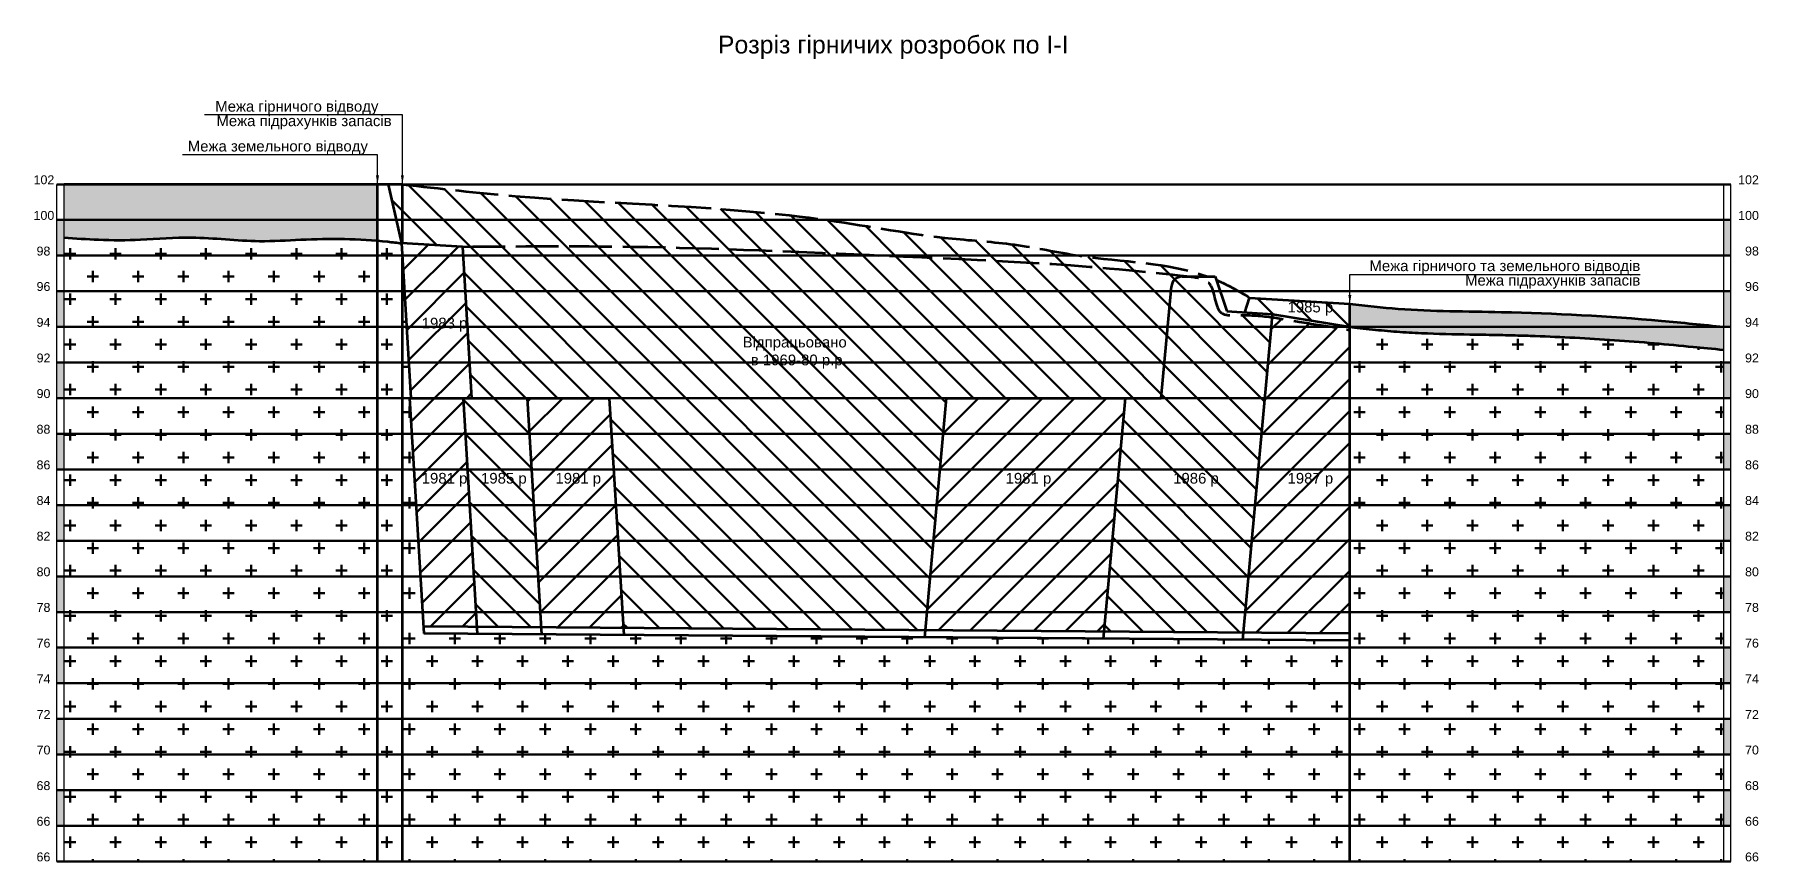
# Model space of a CAD drawing. Header units: millimetres. Extents: x 46 to 660, y -60 to 1067.
# Drawn here: x 175.7 to 659.8, y 835.1 to 1067.1 of the extents above; entities that cross this region are included whole.
import ezdxf

# ---------------------------------------------------------------- set-up
doc = ezdxf.new("R2010")
doc.units = ezdxf.units.MM
doc.linetypes.add('ACAD_ISO02W100', pattern=[15, 12, -3])
for name, color, linetype, lineweight in [('Профиль', 160, 'Continuous', 100), ('Сетка', 254, 'Continuous', 50), ('Штриховка', 60, 'Continuous', 50)]:
    doc.layers.add(name, color=color, linetype=linetype, lineweight=lineweight)
doc.styles.get("Standard").update_dxf_attribs({"font": 'ARIAL.TTF'})
pattern_1 = [(135, (0, 389.6556), (-4.49013, -4.49013), [])]

msp = doc.modelspace()

# ---------------------------------------------------------------- hatches: boundary and pattern name
h = msp.add_hatch(color=256)
h.dxf.hatch_style = 1
h.paths.add_polyline_path([(182, 1015.101), (184, 1015.101), (184, 1005.101), (182, 1005.101)])
h.paths.add_polyline_path([(182, 995.101), (184, 995.101), (184, 985.101), (182, 985.101)])
h.paths.add_polyline_path([(182, 1025.101), (184, 1025.101), (184, 1025.101), (182, 1025.101)])
h = msp.add_hatch(color=256)
h.dxf.hatch_style = 1
h.paths.add_polyline_path([(652, 1015.101), (650, 1015.101), (650, 1005.101), (652, 1005.101)])
h.paths.add_polyline_path([(652, 995.101), (650, 995.101), (650, 985.101), (652, 985.101)])
h.paths.add_polyline_path([(652, 1025.101), (650, 1025.101), (650, 1025.101), (652, 1025.101)])
h = msp.add_hatch(color=256)
h.dxf.hatch_style = 1
h.paths.add_polyline_path([(182, 975.101), (184, 975.101), (184, 965.101), (182, 965.101)])
h.paths.add_polyline_path([(182, 955.101), (184, 955.101), (184, 945.101), (182, 945.101)])
h.paths.add_polyline_path([(182, 935.101), (184, 935.101), (184, 925.101), (182, 925.101)])
h.paths.add_polyline_path([(182, 915.101), (184, 915.101), (184, 905.101), (182, 905.101)])
h.paths.add_polyline_path([(182, 895.101), (184, 895.101), (184, 885.101), (182, 885.101)])
h.paths.add_polyline_path([(182, 875.101), (184, 875.101), (184, 865.101), (182, 865.101)])
h.paths.add_polyline_path([(182, 855.101), (184, 855.101), (184, 845.101), (182, 845.101)])
h = msp.add_hatch(color=256)
h.dxf.hatch_style = 1
h.paths.add_polyline_path([(652, 975.101), (650, 975.101), (650, 965.101), (652, 965.101)])
h.paths.add_polyline_path([(652, 955.101), (650, 955.101), (650, 945.101), (652, 945.101)])
h.paths.add_polyline_path([(652, 935.101), (650, 935.101), (650, 925.101), (652, 925.101)])
h.paths.add_polyline_path([(652, 915.101), (650, 915.101), (650, 905.101), (652, 905.101)])
h.paths.add_polyline_path([(652, 895.101), (650, 895.101), (650, 885.101), (652, 885.101)])
h.paths.add_polyline_path([(652, 875.101), (650, 875.101), (650, 865.101), (652, 865.101)])
h.paths.add_polyline_path([(652, 855.101), (650, 855.101), (650, 845.101), (652, 845.101)])
at = {"layer": 'Штриховка'}
h = msp.add_hatch(dxfattribs=at)
h.set_pattern_fill('AR-CONC', color=256, scale=0.05)
h.set_pattern_definition([(50, (0, 389.6556), (9.109233, -0.796954), [0.9525, -10.4775]), (355, (0, 389.656), (-1.76217, 9.55284), [0.762, -8.38203]), (100.4514, (0.759, 389.589), (7.34706, 8.75589), [0.8095, -8.90451]), (46.1842, (0, 392.196), (13.55395, -2.10212), [1.42875, -15.71625]), (96.6356, (1.13, 392.02), (11.8702, 12.3713), [1.21425, -13.35678]), (351.1842, (0, 392.196), (11.8702, 12.3713), [1.143, -12.57299]), (21, (1.27, 391.5606), (7.58072, -5.11326), [0.9525, -10.4775]), (326, (1.27, 391.561), (3.0901, 9.2094), [0.762, -8.382]), (71.4514, (1.902, 391.1345), (10.67082, 4.09614), [0.8095, -8.9045]), (37.5, (0, 389.6556), (0.15443, 4.227752), [0, -8.2804, 0, -8.509, 0, -8.41375]), (7.5, (0, 389.6556), (3.340983, 5.009029), [0, -4.8514, 0, -8.0899, 0, -3.20675]), (327.5, (-2.832, 389.6556), (6.77953, -0.286437), [0, -3.175, 0, -9.906, 0, -13.1445]), (317.5, (-4.102, 389.6556), (7.40646, 1.271325), [0, -4.1275, 0, -6.5786, 0, -9.3345])])
edge = h.paths.add_edge_path()
edge.add_spline(control_points=[(545, 985.101), (546.628, 984.885), (548.974, 984.628), (553.607, 984.165), (555.892, 983.956), (560.5, 983.615), (562.796, 983.485), (569.655, 983.178), (574.191, 983.085), (581.097, 982.965), (583.496, 982.928), (587.746, 982.846), (589.602, 982.803), (593.32, 982.702), (595.178, 982.644), (600.751, 982.445), (604.465, 982.283), (615.599, 981.7), (623.013, 981.188), (634.068, 980.23), (637.724, 979.88), (644.037, 979.249), (646.687, 978.977), (650, 978.704)], knot_values=[0, 0, 0, 0, 7.0190945, 7.0190945, 13.7344359, 13.7344359, 20.4497774, 20.4497774, 33.8804603, 33.8804603, 41.0866886, 41.0866886, 46.7146141, 46.7146141, 52.3425396, 52.3425396, 63.5983906, 63.5983906, 86.1100927, 86.1100927, 97.222009, 97.222009, 105.2308243, 105.2308243, 105.2308243, 105.2308243], degree=3, periodic=0)
edge.add_line((650, 978.704), (650, 985.101))
edge.add_spline(control_points=[(650, 985.101), (644.171, 985.7), (623.412, 987.832), (592.921, 989.481), (563.664, 989.491), (549.532, 991.036), (545, 991.532)], knot_values=[0, 0, 0, 0, 17.576737, 62.6011119, 91.5607528, 105.2308243, 105.2308243, 105.2308243, 105.2308243], degree=3, periodic=0)
edge.add_line((545, 991.532), (545, 985.101))
edge = h.paths.add_edge_path()
edge.add_spline(control_points=[(184, 1010.195), (187.211, 1009.959), (194.364, 1009.433), (206.308, 1009.424), (221.377, 1010.817), (236.348, 1008.712), (250.666, 1009.7), (261.716, 1009.92), (268.91, 1009.596), (272, 1009.329)], knot_values=[0, 0, 0, 0, 9.6556213, 21.5141449, 35.7972912, 54.9179231, 66.5048617, 78.7722656, 88.0751823, 88.0751823, 88.0751823, 88.0751823], degree=3, periodic=0)
edge.add_line((272, 1009.329), (272, 1025.101))
edge.add_line((272, 1025.101), (184, 1025.101))
edge.add_line((184, 1025.101), (184, 1010.195))
h = msp.add_hatch(dxfattribs=at)
h.set_pattern_fill('LINE', scale=2, angle=135)
h.set_pattern_definition(pattern_1)
h.paths.add_polyline_path([(278.755, 1008.553), (279, 1008.54), (279, 1025.101), (275, 1025.101)])
h = msp.add_hatch(dxfattribs=at)
h.set_pattern_fill('LINE', scale=2, angle=135)
h.set_pattern_definition(pattern_1)
edge = h.paths.add_edge_path()
edge.add_line((494.916, 996.476), (492.057, 965.101))
edge.add_line((492.057, 965.101), (431.809, 965.101))
edge.add_line((431.809, 965.101), (425.875, 899.997))
edge.add_line((425.875, 899.997), (341.007, 900.635))
edge.add_line((341.007, 900.635), (337.097, 965.101))
edge.add_line((337.097, 965.101), (298.422, 965.101))
edge.add_line((298.422, 965.101), (295.844, 1007.606))
edge.add_spline(control_points=[(295.844, 1007.606), (311.657, 1007.725), (351.097, 1008.022), (420.52, 1004.704), (468.795, 1002.919), (500.191, 999.204)], knot_values=[0, 0, 0, 0, 47.5708477, 118.6488698, 204.5970105, 204.5970105, 204.5970105, 204.5970105], degree=3, periodic=0)
edge.add_line((500.191, 999.204), (497.904, 999.204))
edge.add_arc((497.904, 996.204), 3, 90, 174.79285)
edge = h.paths.add_edge_path()
edge.add_spline(control_points=[(505.124, 999.204), (493.836, 1003.269), (474.669, 1003.326), (451.1, 1008.678), (427.804, 1009.891), (380.543, 1019.219), (329.444, 1019.397), (289.562, 1023.907), (279, 1025.101)], knot_values=[0, 0, 0, 0, 36.4625241, 55.0051023, 72.5967971, 107.2719204, 195.8014895, 227.693966, 227.693966, 227.693966, 227.693966], degree=3, periodic=0)
edge.add_line((279, 1025.101), (279, 1008.54))
edge.add_line((279, 1008.54), (295.844, 1007.606))
edge.add_spline(control_points=[(295.844, 1007.606), (311.657, 1007.725), (328.669, 1007.853), (345.833, 1007.568), (347.043, 1007.546)], knot_values=[0, 0, 0, 0, 47.5708477, 51.1771782, 51.1771782, 51.1771782, 51.1771782], degree=3, periodic=0)
edge.add_spline(control_points=[(347.043, 1007.546), (356.184, 1007.38), (365.358, 1007.103), (374.491, 1006.771)], knot_values=[51.1771782, 51.1771782, 51.1771782, 51.1771782, 78.4183532, 78.4183532, 78.4183532, 78.4183532], degree=3, periodic=0)
edge.add_spline(control_points=[(374.852, 1006.757), (388.218, 1006.268), (411.252, 1005.213), (433.313, 1004.306), (442.741, 1003.831)], knot_values=[78.7769104, 78.7769104, 78.7769104, 78.7769104, 118.6488698, 147.950394, 147.950394, 147.950394, 147.950394], degree=3, periodic=0)
edge.add_spline(control_points=[(442.741, 1003.831), (449.357, 1003.497), (456.013, 1003.119), (462.798, 1002.655)], knot_values=[147.950394, 147.950394, 147.950394, 147.950394, 168.5123519, 168.5123519, 168.5123519, 168.5123519], degree=3, periodic=0)
edge.add_spline(control_points=[(462.798, 1002.655), (473.081, 1001.952), (483.661, 1001.053), (494.846, 999.816)], knot_values=[168.5123519, 168.5123519, 168.5123519, 168.5123519, 199.6756285, 199.6756285, 199.6756285, 199.6756285], degree=3, periodic=0)
edge.add_spline(control_points=[(494.846, 999.816), (496.612, 999.621), (498.393, 999.417), (500.191, 999.204)], knot_values=[199.6756285, 199.6756285, 199.6756285, 199.6756285, 204.5970105, 204.5970105, 204.5970105, 204.5970105], degree=3, periodic=0)
edge.add_line((500.191, 999.204), (505.124, 999.204))
edge = h.paths.add_edge_path()
edge.add_line((523, 985.101), (523.222, 987.784))
edge.add_spline(control_points=[(523.222, 987.784), (523.085, 987.803), (519.802, 988.255), (515.391, 988.54), (506.614, 988.146), (507.659, 998.297), (502.171, 998.97), (500.202, 999.203), (500.191, 999.204)], knot_values=[204.5970105, 204.5970105, 204.5970105, 204.5970105, 205.0194361, 214.7214979, 218.6531454, 228.1371034, 233.4970878, 233.527713, 233.527713, 233.527713, 233.527713], degree=3, periodic=0)
edge.add_line((500.191, 999.204), (497.904, 999.204))
edge.add_arc((497.904, 996.204), 3, 90, 174.79285)
edge.add_line((494.916, 996.476), (492.057, 965.101))
edge.add_line((492.057, 965.101), (482.016, 965.101))
edge.add_line((482.016, 965.101), (476.048, 899.62))
edge.add_line((476.048, 899.62), (515.183, 899.325))
edge.add_line((515.183, 899.325), (523, 985.101))
h.paths.add_polyline_path([(314.055, 965.101), (298.422, 965.101), (296.021, 965.101), (299.913, 900.944), (317.954, 900.808)], flags=17)
h = msp.add_hatch(dxfattribs=at)
h.set_pattern_fill('CROSS', color=256)
h.set_pattern_definition([(0, (0, 389.6556), (6.35, 6.35), [3.175, -9.525]), (90, (1.5875, 388.068), (-6.35, 6.35), [3.175, -9.525])])
edge = h.paths.add_edge_path()
edge.add_spline(control_points=[(272, 1009.329), (268.91, 1009.596), (261.716, 1009.92), (250.666, 1009.7), (236.348, 1008.712), (221.377, 1010.817), (206.308, 1009.424), (194.364, 1009.433), (187.211, 1009.959), (184, 1010.195)], knot_values=[0, 0, 0, 0, 9.3029167, 21.5703206, 33.1572592, 52.277891, 66.5610374, 78.4195609, 88.0751823, 88.0751823, 88.0751823, 88.0751823], degree=3, periodic=0)
edge.add_line((184, 1010.195), (184, 1005.101))
edge.add_line((184, 1005.101), (272, 1005.101))
edge.add_line((272, 1005.101), (272, 1009.329))
h.paths.add_polyline_path([(272, 1005.101), (184, 1005.101), (184, 995.101), (272, 995.101)])
h.paths.add_polyline_path([(272, 995.101), (184, 995.101), (184, 985.101), (272, 985.101)])
h.paths.add_polyline_path([(272, 985.101), (184, 985.101), (184, 975.101), (272, 975.101)])
h.paths.add_polyline_path([(272, 975.101), (184, 975.101), (184, 965.101), (272, 965.101)])
h.paths.add_polyline_path([(272, 965.101), (184, 965.101), (184, 955.101), (272, 955.101)])
h.paths.add_polyline_path([(272, 955.101), (184, 955.101), (184, 945.101), (272, 945.101)])
h.paths.add_polyline_path([(272, 945.101), (184, 945.101), (184, 935.101), (272, 935.101)])
h.paths.add_polyline_path([(272, 935.101), (184, 935.101), (184, 925.101), (272, 925.101)])
h.paths.add_polyline_path([(272, 925.101), (184, 925.101), (184, 915.101), (272, 915.101)])
h.paths.add_polyline_path([(272, 915.101), (184, 915.101), (184, 905.101), (272, 905.101)])
h.paths.add_polyline_path([(272, 905.101), (184, 905.101), (184, 895.101), (272, 895.101)])
h.paths.add_polyline_path([(272, 895.101), (184, 895.101), (184, 885.101), (272, 885.101)])
h.paths.add_polyline_path([(272, 885.101), (184, 885.101), (184, 875.101), (272, 875.101)])
h.paths.add_polyline_path([(272, 875.101), (184, 875.101), (184, 865.101), (272, 865.101)])
h.paths.add_polyline_path([(272, 865.101), (184, 865.101), (184, 855.101), (272, 855.101)])
h.paths.add_polyline_path([(272, 855.101), (184, 855.101), (184, 845.101), (272, 845.101)])
h.paths.add_polyline_path([(272, 845.101), (184, 845.101), (184, 835.101), (272, 835.101)])
h.paths.add_polyline_path([(278.755, 1008.553), (277.269, 1015.101), (272, 1015.101), (272, 1005.101), (278.965, 1005.101)])
h.paths.add_polyline_path([(279, 1004.517), (278.965, 1005.101), (272, 1005.101), (272, 995.101), (279, 995.101)])
h.paths.add_polyline_path([(279, 995.101), (272, 995.101), (272, 985.101), (279, 985.101)])
h.paths.add_polyline_path([(279.571, 995.101), (279, 995.101), (279, 985.101), (280.178, 985.101)])
h.paths.add_polyline_path([(280.178, 985.101), (279, 985.101), (279, 975.101), (280.784, 975.101)])
h.paths.add_polyline_path([(279, 985.101), (272, 985.101), (272, 975.101), (279, 975.101)])
h.paths.add_polyline_path([(279, 975.101), (272, 975.101), (272, 965.101), (279, 965.101)])
h.paths.add_polyline_path([(280.784, 975.101), (279, 975.101), (279, 965.101), (281.391, 965.101)])
h.paths.add_polyline_path([(279, 965.101), (272, 965.101), (272, 955.101), (279, 955.101)])
h.paths.add_polyline_path([(280.994, 965.101), (279, 965.101), (279, 955.101), (281.6, 955.101)])
h.paths.add_polyline_path([(279, 955.101), (272, 955.101), (272, 945.101), (279, 945.101)])
h.paths.add_polyline_path([(281.6, 955.101), (279, 955.101), (279, 945.101), (282.207, 945.101)])
h.paths.add_polyline_path([(282.207, 945.101), (279, 945.101), (279, 935.101), (282.814, 935.101)])
h.paths.add_polyline_path([(279, 945.101), (272, 945.101), (272, 935.101), (279, 935.101)])
h.paths.add_polyline_path([(279, 935.101), (272, 935.101), (272, 925.101), (279, 925.101)])
h.paths.add_polyline_path([(282.814, 935.101), (279, 935.101), (279, 925.101), (283.42, 925.101)])
h.paths.add_polyline_path([(279, 925.101), (272, 925.101), (272, 915.101), (279, 915.101)])
h.paths.add_polyline_path([(283.42, 925.101), (279, 925.101), (279, 915.101), (284.027, 915.101)])
h.paths.add_polyline_path([(279, 915.101), (272, 915.101), (272, 905.101), (279, 905.101)])
h.paths.add_polyline_path([(284.027, 915.101), (279, 915.101), (279, 905.101), (284.633, 905.101)])
h.paths.add_polyline_path([(279, 905.101), (272, 905.101), (272, 895.101), (279, 895.101)])
h.paths.add_polyline_path([(279, 895.101), (272, 895.101), (272, 885.101), (279, 885.101)])
h.paths.add_polyline_path([(279, 885.101), (272, 885.101), (272, 875.101), (279, 875.101)])
h.paths.add_polyline_path([(279, 875.101), (272, 875.101), (272, 865.101), (279, 865.101)])
h.paths.add_polyline_path([(279, 865.101), (272, 865.101), (272, 855.101), (279, 855.101)])
h.paths.add_polyline_path([(279, 855.101), (272, 855.101), (272, 845.101), (279, 845.101)])
h.paths.add_polyline_path([(279, 845.101), (272, 845.101), (272, 835.101), (279, 835.101)])
h.paths.add_polyline_path([(545, 845.101), (279, 845.101), (279, 835.101), (545, 835.101)])
h.paths.add_polyline_path([(545, 855.101), (279, 855.101), (279, 845.101), (545, 845.101)])
h.paths.add_polyline_path([(545, 865.101), (279, 865.101), (279, 855.101), (545, 855.101)])
h.paths.add_polyline_path([(545, 875.101), (279, 875.101), (279, 865.101), (545, 865.101)])
h.paths.add_polyline_path([(545, 885.101), (279, 885.101), (279, 875.101), (545, 875.101)])
h.paths.add_polyline_path([(545, 895.101), (279, 895.101), (279, 885.101), (545, 885.101)])
h.paths.add_polyline_path([(285, 899.056), (284.633, 905.101), (279, 905.101), (279, 895.101), (545, 895.101), (545, 897.101)])
h.paths.add_polyline_path([(650, 845.101), (545, 845.101), (545, 835.101), (650, 835.101)])
h.paths.add_polyline_path([(650, 855.101), (545, 855.101), (545, 845.101), (650, 845.101)])
h.paths.add_polyline_path([(650, 865.101), (545, 865.101), (545, 855.101), (650, 855.101)])
h.paths.add_polyline_path([(650, 875.101), (545, 875.101), (545, 865.101), (650, 865.101)])
h.paths.add_polyline_path([(650, 885.101), (545, 885.101), (545, 875.101), (650, 875.101)])
h.paths.add_polyline_path([(650, 895.101), (545, 895.101), (545, 885.101), (650, 885.101)])
h.paths.add_polyline_path([(650, 905.101), (545, 905.101), (545, 895.101), (650, 895.101)])
h.paths.add_polyline_path([(650, 915.101), (545, 915.101), (545, 905.101), (650, 905.101)])
h.paths.add_polyline_path([(650, 925.101), (545, 925.101), (545, 915.101), (650, 915.101)])
h.paths.add_polyline_path([(650, 935.101), (545, 935.101), (545, 925.101), (650, 925.101)])
h.paths.add_polyline_path([(650, 945.101), (545, 945.101), (545, 935.101), (650, 935.101)])
h.paths.add_polyline_path([(650, 955.101), (545, 955.101), (545, 945.101), (650, 945.101)])
h.paths.add_polyline_path([(650, 965.101), (545, 965.101), (545, 955.101), (650, 955.101)])
h.paths.add_polyline_path([(650, 975.101), (545, 975.101), (545, 965.101), (650, 965.101)])
edge = h.paths.add_edge_path()
edge.add_spline(control_points=[(650, 978.704), (646.687, 978.977), (644.037, 979.249), (637.724, 979.88), (634.068, 980.23), (623.013, 981.188), (615.599, 981.7), (604.465, 982.283), (600.751, 982.445), (595.178, 982.644), (593.32, 982.702), (589.602, 982.803), (587.746, 982.846), (583.496, 982.928), (581.097, 982.965), (574.191, 983.085), (569.655, 983.178), (562.796, 983.485), (560.5, 983.615), (555.892, 983.956), (553.607, 984.165), (548.974, 984.628), (546.628, 984.885), (545, 985.101)], knot_values=[0, 0, 0, 0, 8.0088153, 8.0088153, 19.1207316, 19.1207316, 41.6324337, 41.6324337, 52.8882847, 52.8882847, 58.5162102, 58.5162102, 64.1441357, 64.1441357, 71.350364, 71.350364, 84.7810469, 84.7810469, 91.4963884, 91.4963884, 98.2117298, 98.2117298, 105.2308243, 105.2308243, 105.2308243, 105.2308243], degree=3, periodic=0)
edge.add_line((545, 985.101), (545, 975.101))
edge.add_line((545, 975.101), (650, 975.101))
edge.add_line((650, 975.101), (650, 978.704))
h = msp.add_hatch(dxfattribs=at)
h.set_pattern_fill('LINE', scale=2, angle=45)
h.set_pattern_definition([(45, (0, 389.6556), (-4.49013, 4.49013), [])])
h.paths.add_polyline_path([(295.844, 1007.606), (278.755, 1008.553), (281.391, 965.101), (298.422, 965.101)])
h.paths.add_polyline_path([(296.021, 965.101), (280.994, 965.101), (284.878, 901.057), (299.913, 900.944)])
h.paths.add_polyline_path([(337.097, 965.101), (314.055, 965.101), (317.954, 900.808), (341.007, 900.635)])
h.paths.add_polyline_path([(482.016, 965.101), (431.809, 965.101), (425.875, 899.997), (476.048, 899.62)])
edge = h.paths.add_edge_path()
edge.add_spline(control_points=[(545, 984.241), (543.84, 984.452), (539.113, 985.314), (531.858, 986.274), (525.706, 987.435), (523.222, 987.784)], knot_values=[233.527713, 233.527713, 233.527713, 233.527713, 237.0636234, 247.9350181, 255.584804, 255.584804, 255.584804, 255.584804], degree=3, periodic=0)
edge.add_line((523.222, 987.784), (523, 985.101))
edge.add_line((523, 985.101), (515.183, 899.325))
edge.add_line((515.183, 899.325), (545, 899.101))
edge.add_line((545, 899.101), (545, 984.241))
h = msp.add_hatch(dxfattribs=at)
h.set_pattern_fill('LINE', scale=2, angle=135)
h.set_pattern_definition(pattern_1)
h.paths.add_polyline_path([(516.882, 993.306), (515.493, 989.183), (523.294, 988.655), (545, 985.101), (545, 991.532)])

# ---------------------------------------------------------------- linework, layer by layer
for p, q in [((279, 1044.586), (223.469, 1044.586)), ((279, 1025.101), (279, 1044.586)), ((272, 1033.42), (217.214, 1033.42)), ((272, 1025.101), (272, 1033.42)), ((182, 835.101), (182, 1025.101)), ((182, 835.101), (182, 1025.101)), ((184, 835.101), (184, 1025.101)), ((650, 835.101), (650, 1025.101)), ((652, 835.101), (652, 1025.101)), ((545, 991.532), (545, 999.851)), ((545, 999.851), (626.546, 999.851))]:
    msp.add_line(p, q)
for points in [[(271.583, 1027.601), (272.417, 1027.601), (272, 1025.101)], [(278.583, 1027.601), (279.417, 1027.601), (279, 1025.101)], [(544.583, 994.032), (545.417, 994.032), (545, 991.532)]]:
    msp.add_solid(points)
at = {"layer": 'Профиль'}
for p, q in [((279, 1025.101), (184, 1025.101)), ((272, 835.101), (272, 1025.101)), ((275, 1025.101), (278.755, 1008.553)), ((279, 1008.54), (279, 1025.101)), ((278.755, 1008.553), (281.391, 965.101)), ((295.844, 1007.606), (278.755, 1008.553)), ((295.844, 1007.606), (298.422, 965.101)), ((279, 835.101), (279, 1004.517)), ((497.904, 999.204), (507.165, 999.204)), ((507.165, 999.204), (510.504, 989.521)), ((492.057, 965.101), (494.916, 996.476)), ((515.493, 989.183), (516.882, 993.306)), ((516.882, 993.306), (545, 991.532)), ((510.504, 989.521), (523.294, 988.655)), ((523, 985.101), (523.294, 988.655)), ((523.294, 988.655), (545, 985.101)), ((545, 835.101), (545, 991.532)), ((515.001, 897.327), (523, 985.101)), ((280.994, 965.101), (285, 899.056)), ((280.994, 965.101), (337.097, 965.101)), ((296.021, 965.101), (300.034, 898.943)), ((314.055, 965.101), (318.076, 898.807)), ((337.097, 965.101), (341.128, 898.634)), ((425.693, 897.998), (431.809, 965.101)), ((431.809, 965.101), (492.057, 965.101)), ((475.866, 897.621), (482.016, 965.101)), ((545.015, 899.101), (285.015, 901.056)), ((545, 897.101), (285, 899.056))]:
    msp.add_line(p, q, dxfattribs=at)
msp.add_arc((497.904, 996.204), 3, 90, 174.79285, dxfattribs=at)
at = {"layer": 'Профиль', "linetype": 'ACAD_ISO02W100'}
for points, knots in [([(279, 1025.101), (289.562, 1023.907), (329.444, 1019.397), (380.543, 1019.219), (427.804, 1009.891), (451.1, 1008.678), (474.669, 1003.326), (493.836, 1003.269), (505.124, 999.204)], [0, 0, 0, 0, 31.8924765, 120.4220456, 155.0971689, 172.6888637, 191.231442, 227.693966, 227.693966, 227.693966, 227.693966]), ([(507.482, 998.285), (507.937, 998.094), (511.156, 996.679), (514.236, 994.865), (516.882, 993.306)], [230.2564832, 230.2564832, 230.2564832, 230.2564832, 231.7546546, 240.913713, 240.913713, 240.913713, 240.913713])]:
    msp.add_open_spline(points, degree=3, knots=knots, dxfattribs=at)
at = {"layer": 'Профиль'}
for points in [[(184, 1010.195), (193.637, 1009.592), (205.495, 1009.592), (219.766, 1010.195), (238.86, 1009.19), (250.44, 1009.592), (262.706, 1009.788), (274.922, 1009.038), (278.755, 1008.553)], [(545, 991.532), (558.605, 990.204), (587.55, 989.28), (632.507, 986.818), (650, 985.101)]]:
    msp.add_spline(points, degree=3, dxfattribs=at)
at = {"layer": 'Профиль', "linetype": 'ACAD_ISO02W100'}
msp.add_spline([(295.844, 1007.606), (343.415, 1007.606), (414.449, 1005.101), (500.225, 999.2), (505.316, 997.524), (509.224, 988.883), (513.125, 988.399), (522.811, 987.841), (530.777, 986.537), (541.519, 984.861), (545, 984.241)], degree=3, dxfattribs=at)
at = {"layer": 'Профиль'}
msp.add_open_spline([(545, 985.101), (546.628, 984.885), (548.974, 984.628), (553.607, 984.165), (555.892, 983.956), (560.5, 983.615), (562.796, 983.485), (569.655, 983.178), (574.191, 983.085), (581.097, 982.965), (583.496, 982.928), (587.746, 982.846), (589.602, 982.803), (593.32, 982.702), (595.178, 982.644), (600.751, 982.445), (604.465, 982.283), (615.599, 981.7), (623.013, 981.188), (634.068, 980.23), (637.724, 979.88), (644.037, 979.249), (646.687, 978.977), (650, 978.704)], degree=3, knots=[0, 0, 0, 0, 7.0190945, 7.0190945, 13.7344359, 13.7344359, 20.4497774, 20.4497774, 33.8804603, 33.8804603, 41.0866886, 41.0866886, 46.7146141, 46.7146141, 52.3425396, 52.3425396, 63.5983906, 63.5983906, 86.1100927, 86.1100927, 97.222009, 97.222009, 105.2308243, 105.2308243, 105.2308243, 105.2308243], dxfattribs=at)
at = {"layer": 'Сетка'}
for p, q in [((182, 1025.101), (652, 1025.101)), ((182, 1015.101), (652, 1015.101)), ((182, 1005.101), (652, 1005.101)), ((182, 995.101), (652, 995.101)), ((182, 985.101), (652, 985.101)), ((182, 975.101), (652, 975.101)), ((182, 965.101), (652, 965.101)), ((182, 955.101), (652, 955.101)), ((182, 945.101), (652, 945.101)), ((182, 935.101), (652, 935.101)), ((182, 925.101), (652, 925.101)), ((182, 915.101), (652, 915.101)), ((182, 905.101), (652, 905.101)), ((182, 895.101), (652, 895.101)), ((182, 885.101), (652, 885.101)), ((182, 875.101), (652, 875.101)), ((182, 865.101), (652, 865.101)), ((182, 855.101), (652, 855.101)), ((182, 845.101), (652, 845.101)), ((182, 835.101), (652, 835.101))]:
    msp.add_line(p, q, dxfattribs=at)

# ---------------------------------------------------------------- texts
for s, width, insert, char_height, attachment_point in [('\\pi18.812;Межа гірничого відводу', 83.08253, (207.647, 1044.586), 3, 7), ('Межа підрахунків запасів', 79.2171, (226.78, 1040.527), 3, 7), ('\\pi16.423;Межа земельного відводу', 83.08253, (202.312, 1033.42), 3, 7), ('\\pi1.2951;102', 7.85278, (174.147, 1025.101), 2.5, 7), ('102', 7.85278, (659.853, 1025.101), 2.5, 9), ('\\pi1.2866;100', 7.85278, (174.147, 1015.101), 2.5, 7), ('100', 7.85278, (659.853, 1015.101), 2.5, 9), ('\\pi2.1332;98', 7.85278, (174.147, 1005.101), 2.5, 7), ('98', 7.85278, (659.853, 1005.101), 2.5, 9), ('Межа гірничого та земельного відводів', 83.08253, (626.546, 999.851), 3, 9), ('\\pi2.1367;96', 7.85278, (174.147, 995.155), 2.5, 7), ('Межа підрахунків запасів', 79.2171, (626.546, 995.792), 3, 9), ('96', 7.85278, (659.853, 995.155), 2.5, 9), ('\\pi2.1409;94', 7.85278, (174.147, 985.101), 2.5, 7), ('1983 р', 14.49084, (297.235, 983.768), 3, 9), ('1985 р', 14.49084, (540.331, 988.264), 3, 9), ('94', 7.85278, (659.853, 985.101), 2.5, 9), ('Відпрацьовано\\Pв 1969-80 р.р.', 36.07003, (403.753, 973.428), 3, 9), ('\\pi2.1486;92', 7.85278, (174.147, 975.101), 2.5, 7), ('92', 7.85278, (659.853, 975.101), 2.5, 9), ('\\pi2.1401;90', 7.85278, (174.147, 965.101), 2.5, 7), ('90', 7.85278, (659.853, 965.101), 2.5, 9), ('\\pi2.1315;88', 7.85278, (174.147, 955.101), 2.5, 7), ('88', 7.85278, (659.853, 955.101), 2.5, 9), ('\\pi2.1349;86', 7.85278, (174.147, 945.101), 2.5, 7), ('1981 р', 14.49084, (297.235, 940.232), 3, 9), ('1985 р', 14.49084, (313.893, 940.232), 3, 9), ('1981 р', 14.49084, (334.778, 940.232), 3, 9), ('1981 р', 14.49084, (461.173, 940.232), 3, 9), ('1986 р', 14.49084, (508.214, 940.232), 3, 9), ('1987 р', 14.49084, (540.331, 940.232), 3, 9), ('86', 7.85278, (659.853, 945.101), 2.5, 9), ('\\pi2.1392;84', 7.85278, (174.147, 935.101), 2.5, 7), ('84', 7.85278, (659.853, 935.101), 2.5, 9), ('\\pi2.1469;82', 7.85278, (174.147, 925.101), 2.5, 7), ('82', 7.85278, (659.853, 925.101), 2.5, 9), ('\\pi2.1384;80', 7.85278, (174.147, 915.101), 2.5, 7), ('80', 7.85278, (659.853, 915.101), 2.5, 9), ('\\pi2.1435;78', 7.85278, (174.147, 905.101), 2.5, 7), ('78', 7.85278, (659.853, 905.101), 2.5, 9), ('\\pi2.1469;76', 7.85278, (174.147, 895.101), 2.5, 7), ('76', 7.85278, (659.853, 895.101), 2.5, 9), ('\\pi2.1511;74', 7.85278, (174.147, 885.101), 2.5, 7), ('74', 7.85278, (659.853, 885.101), 2.5, 9), ('\\pi2.1588;72', 7.85278, (174.147, 875.101), 2.5, 7), ('72', 7.85278, (659.853, 875.101), 2.5, 9), ('\\pi2.1503;70', 7.85278, (174.147, 865.101), 2.5, 7), ('70', 7.85278, (659.853, 865.101), 2.5, 9), ('\\pi2.1264;68', 7.85278, (174.147, 855.101), 2.5, 7), ('68', 7.85278, (659.853, 855.101), 2.5, 9), ('\\pi2.1298;66', 7.85278, (174.147, 845.101), 2.5, 7), ('66', 7.85278, (659.853, 845.101), 2.5, 9), ('\\pi2.1298;66', 7.85278, (174.147, 835.101), 2.5, 7), ('66', 7.85278, (659.853, 835.101), 2.5, 9)]:
    msp.add_mtext_dynamic_manual_height_columns(s, width=width, gutter_width=12.5, heights=[0], dxfattribs=dict(insert=insert, char_height=char_height, attachment_point=attachment_point))
at = {"layer": 'Штриховка', "insert": (367.563, 1066.819), "char_height": 5, "width": 112.06902, "attachment_point": 1}
msp.add_mtext('Розріз гірничих розробок по І-І', dxfattribs=at)

doc.saveas('drawing.dxf')
